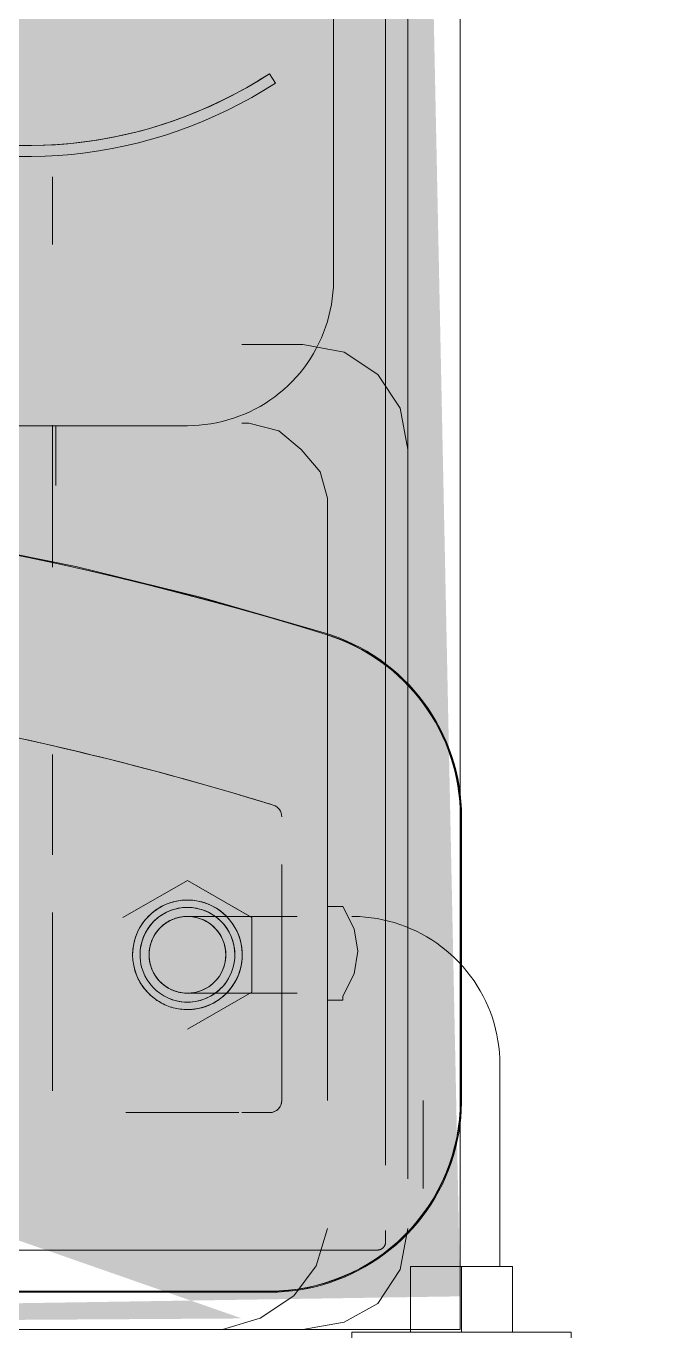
# Model space of a CAD drawing. Header units: metres. Extents: x 149 to 429, y -3 to 162.
# Drawn here: x 367.3436 to 367.4618, y 80.6009 to 80.8391 of the extents above; entities that cross this region are included whole.
import ezdxf

# ---------------------------------------------------------------- set-up
doc = ezdxf.new("R2010")
doc.units = ezdxf.units.M
doc.layers.add('1053_ARQ_BASE_MATADOURO_dwg', color=7, linetype='Continuous', lineweight=5, true_color=0x767676)
for name, color, linetype, lineweight in [('A-EQUIPAMENTOS', 7, 'Continuous', 5), ('A_lay', 7, 'Continuous', 5), ('P-SANR-FIXT', 7, 'Continuous', 5)]:
    doc.layers.add(name, color=color, linetype=linetype, lineweight=lineweight)

# ---------------------------------------------------------------- blocks, each defined once
blk = doc.blocks.new('UT_Bacia com caixa acoplada - UT_Bacia com caixa acoplada-V76-TÉRREO 1_20 - Dependente 2')
at = {"layer": 'P-SANR-FIXT', "color": 9, "true_color": 0xc0c0c0}
for p, q in [((0.1649999999999105, -0.01229811905160714), (-0.1650000000000491, -0.01229811905160714)), ((-0.1649999999999998, -0.01245945945945865), (0.165, -0.01245945945945865)), ((0.165, -0.01249999999999924), (-0.1649999999999998, -0.01249999999999924)), ((-0.2000008217273516, -0.04729894077884037), (-0.2000008217273516, -0.09910397061034401)), ((-0.1998394813192437, -0.09910397061031652), (-0.1998394813192437, -0.04729894077870263)), ((-0.199798940778703, -0.04729894077870263), (-0.1997989407787031, -0.09910397061031641)), ((-0.1672043461841084, -0.04729894077870246), (-0.1672043461841084, -0.09040602553505546)), ((-0.1672043461841085, -0.04729894077870266), (-0.1672043461841086, -0.09040602553505551)), ((-0.1861473656080434, -0.09910397061041332), (-0.1861473656080434, -0.4288368561510161)), ((-0.1260000000000006, -0.1595600000000009), (-0.1260000000000006, -0.1704400000000009)), ((-0.1260000000000006, -0.1595600000000009), (-0.1260000000000006, -0.1704400000000009)), ((0.1499999999999312, -0.1704735377196123), (-0.1500000000000699, -0.1704735377196123)), ((-0.1766577445157695, -0.1971312822353118), (-0.1766577445157695, -0.4410690897938023)), ((-0.1649502152918752, -0.234689592431541), (-0.1660384845797283, -0.2330115966159575))]:
    blk.add_line(p, q, dxfattribs=at)
at = {"layer": 'P-SANR-FIXT', "color": 254, "true_color": 0xd3d3d3}
for p, q in [((-0.1861473656080434, -0.02148769150350818), (-0.1861461775533149, -0.02142829669394869)), ((-0.1861461775533149, -0.02142829669394869), (-0.186142615290263, -0.02136899690343289)), ((-0.186142615290263, -0.02136899690343289), (-0.1861366845172983, -0.0213098869988833)), ((-0.1861366845172983, -0.0213098869988833), (-0.1861283947226239, -0.02125106154360383)), ((-0.1861047948684598, -0.02113463980810193), (-0.1860895225638516, -0.02107722977769918)), ((-0.1860895225638516, -0.02107722977769918), (-0.1860719666863097, -0.02102047639847806)), ((-0.1860719666863097, -0.02102047639847806), (-0.1860521553219074, -0.02096447046384019)), ((-0.1860521553219074, -0.02096447046384019), (-0.1860301201643812, -0.02090930157121675)), ((-0.1858879424866023, -0.02064904707803471), (-0.1858534251105979, -0.02060069725247431)), ((-0.1858534251105979, -0.02060069725247431), (-0.1858170018676548, -0.02055376642840547)), ((-0.1858170018676548, -0.02055376642840547), (-0.1857787310269054, -0.02050832968528575)), ((-0.1857787310269054, -0.02050832968528575), (-0.1857386738135531, -0.02046445971215653)), ((-0.1856084384381571, -0.02034293903671496), (-0.1855619035787826, -0.02030601124567638)), ((-0.1855619035787826, -0.02030601124567638), (-0.1855139292246648, -0.02027097389101436)), ((-0.1855139292246648, -0.02027097389101436), (-0.1854645921242973, -0.02023788302491157)), ((-0.1854645921242973, -0.02023788302491157), (-0.1854139712068776, -0.02020679158581388)), ((-0.1851445082977822, -0.02008295042189166), (-0.1850879477614995, -0.02006478285138565)), ((-0.1850879477614995, -0.02006478285138565), (-0.1850307059585422, -0.02004889163128028)), ((-0.1847967708352208, -0.02000854326714835), (-0.1847375129593209, -0.02000434100405)), ((-0.1847375129593209, -0.02000434100405), (-0.1846781344375384, -0.0200025117853922)), ((-0.1846620993290289, -0.02000242522442441), (-0.1845408012874654, -0.02000242522442441)), ((-0.1845247299307324, -0.02000242522442441), (-0.1846615993658448, -0.02000242522442441)), ((-0.1845408012874654, -0.02000242522442441), (-0.1841771012142275, -0.02000242522442441)), ((-0.1826626773284701, -0.02000242522442441), (-0.1835244688099723, -0.02000242522442441)), ((-0.1650000000000491, -0.02000242522442441), (-0.1791942856516951, -0.02000242522442441)), ((-0.1691056121098282, -0.02000242522442441), (-0.1644025596614967, -0.02000242522442441)), ((-0.1861473656080434, -0.02148769150350818), (-0.1861473656080434, -0.02356000000010899)), ((-0.1861473656080434, -0.03550016951453327), (-0.1861473656080434, -0.09910397061041332)), ((-0.159935715155596, -0.04509459459459391), (-0.1649999999999999, -0.04509459459459391)), ((-0.1599357151555959, -0.04509459459459381), (-0.1649999999999998, -0.04509459459459381)), ((-0.1387476201740706, -0.04509459459459391), (-0.1593711800684362, -0.04509459459459391)), ((-0.1387476201740706, -0.04509459459459381), (-0.1593711800684362, -0.04509459459459381)), ((-0.1672043461841084, -0.09040602553505546), (-0.1672043461841084, -0.04729894077870246)), ((-0.1672043461841085, -0.0904060255350555), (-0.1672043461841084, -0.04729894077870266)), ((-0.1254039361197465, -0.1446237028165164), (-0.1254039361197465, -0.1705494989545294)), ((-0.1660384845797283, -0.2330115966159575), (-0.1649502152918752, -0.234689592431541))]:
    blk.add_line(p, q, dxfattribs=at)
at = {"layer": 'P-SANR-FIXT', "color": 254, "true_color": 0xe0e0e0}
for p, q in [((0.1593938417034995, -0.02000242522442441), (-0.1599357151555971, -0.02000242522442441)), ((-0.1083004234527147, -0.02000242522442441), (-0.1239104824910402, -0.02000242522442441)), ((-0.1254039361197465, -0.2035675555669597), (-0.1254039361197465, -0.2159027775621335))]:
    blk.add_line(p, q, dxfattribs=at)
at = {"layer": 'P-SANR-FIXT', "color": 7, "true_color": 0xefefef}
for p, q in [((-0.1649999999999999, -0.04509459459459391), (-0.1599357151555959, -0.04509459459459391)), ((-0.1649999999999999, -0.04509459459459381), (-0.1599357151555959, -0.04509459459459381))]:
    blk.add_line(p, q, dxfattribs=at)
at = {"layer": 'P-SANR-FIXT', "color": 254, "true_color": 0xe9e9e9}
for p, q in [((-0.1593711800684362, -0.04509459459459391), (-0.1387476201740706, -0.04509459459459391)), ((-0.1593711800684362, -0.04509459459459381), (-0.1387476201740706, -0.04509459459459381)), ((-0.1254039361197465, -0.04905742413907611), (-0.1254039361197465, -0.08160507972344767)), ((-0.1254039361197465, -0.09214260642078825), (-0.1254039361197465, -0.1104427180018647))]:
    blk.add_line(p, q, dxfattribs=at)
at = {"layer": 'P-SANR-FIXT', "color": 9, "true_color": 0xc0c0c0, "flags": 128}
for points in [[(-0.1650000000000491, -0.01229811905160714), (-0.1663996595570709, -0.0123261159757998), (-0.1677970799572151, -0.01241006195912214), (-0.1691900256259021, -0.01254982270609071), (-0.170576268147742, -0.01274517462907279), (-0.1719535898298429, -0.01299580520693198), (-0.1733197872516754, -0.01330131348408268), (-0.1746726747887387, -0.01366121071251764), (-0.1760100881096158, -0.01407492113334356), (-0.1773298876379595, -0.01454178289824031), (-0.1786299619766404, -0.01506104912786395), (-0.1799082312833809, -0.01563188910705485), (-0.1811626506005116, -0.01625338961366288), (-0.182391213124571, -0.01692455637946514), (-0.1835919534174144, -0.01764431568075052), (-0.1847629505509285, -0.01841151605621472), (-0.1859023311795336, -0.01922493014897791), (-0.1870082725371431, -0.02008325666981418), (-0.1880790053534551, -0.02098512247965227), (-0.1891128166844457, -0.02192908478545687), (-0.1901080526526293, -0.02291363344879737), (-0.1910631210925116, -0.02393719340197567), (-0.1919764940986017, -0.02499812716741617), (-0.1928467104687767, -0.02609473747733791), (-0.1936723780425811, -0.02722526998927351), (-0.1944521759280873, -0.0283879160923063), (-0.1951848566146815, -0.0295808158006992), (-0.1958692479696976, -0.03080206072937108), (-0.1965042551132156, -0.03204969714699291), (-0.1970888621690832, -0.03332172910143691), (-0.1976221338907766, -0.03461612161286576), (-0.1981032171572464, -0.03593080392947232), (-0.1985313423377811, -0.03726367283997879), (-0.1989058245236687, -0.03861259603846011), (-0.1992260646233306, -0.03997541553546198), (-0.1994915503205117, -0.04134995111070112), (-0.1997018568951109, -0.04273400380020921), (-0.1998566479012469, -0.04412535941514871), (-0.1999556757064387, -0.04552179208336002), (-0.1999987818873295, -0.0469210678103138), (-0.2000008217273516, -0.04729894077884037)], [(-0.2000008217273516, -0.09910397061034401), (-0.1999728248030897, -0.1005036301672271), (-0.1998888788197674, -0.1019010505673714), (-0.1997491180728681, -0.1032939962362663), (-0.1995537661496088, -0.1046802387580368), (-0.1993031355717496, -0.1060575604402071), (-0.1989976272948068, -0.1074237578621089), (-0.1986377300663026, -0.1087766453991029), (-0.1982240196455459, -0.1101140587199106), (-0.1977571578807878, -0.111433858248393), (-0.1972378916510948, -0.1127339325867966), (-0.1966670516718347, -0.1140122018937451), (-0.1960455511652959, -0.1152666212108757), (-0.1953743843993551, -0.1164951837347966), (-0.1946546250980697, -0.1176959240277785), (-0.1938874247226748, -0.1188669211612927), (-0.1930740106299116, -0.1200063017898285), (-0.1922156841089367, -0.1211122431473687), (-0.1913138182993065, -0.12218297596375), (-0.1903698559933633, -0.1232167872947406), (-0.1893853073300921, -0.1242120232628549), (-0.1883617473769831, -0.1251670917028758), (-0.187300813611404, -0.1260804647089659), (-0.1862042033014823, -0.1269506810791408), (-0.1850736707896853, -0.1277763486529453), (-0.1839110246865832, -0.1285561465382436), (-0.182718124978121, -0.1292888272249071), (-0.1814968800494491, -0.1299732185801311), (-0.1802492436319659, -0.1306082257235797), (-0.1789772116774526, -0.1311928327794474), (-0.177682819166093, -0.1317261045010715), (-0.1763681368493479, -0.1322071877676106), (-0.1753658744910288, -0.1325345878290856)], [(-0.1753658744910288, -0.1325345878290856), (-0.1526089801756771, -0.1390949596619823), (-0.1296079440471254, -0.1447400508452551), (-0.1063995628561836, -0.1494608304373936), (-0.08302096506223279, -0.1532497461980049), (-0.05950955143416977, -0.1561007366701151), (-0.03590293521848034, -0.1580092408771847), (-0.01223888196537009, -0.1589722056196572), (0.01144475088808322, -0.1589880903591926), (0.0351100745814234, -0.1580568696837236), (0.05871922964517835, -0.1561800333476513), (0.0822344464676804, -0.1533605838887754), (0.1056181057181511, -0.1496030318247302), (0.1288327985302734, -0.1449133884373818), (0.1518413863474238, -0.1392991561555126), (0.1746070603376684, -0.1327693165533268), (0.1753658744907516, -0.1325345878290856)], [(-0.1500000000000699, -0.1704735377196123), (-0.1510660254541559, -0.1704948610718782), (-0.1521303454950132, -0.1705587970159013), (-0.1531912574374757, -0.1706652432677602), (-0.1542470640486223, -0.1708140295362205), (-0.155296076263503, -0.17100491779489), (-0.1563366158860354, -0.1712376026633872), (-0.1573670182749305, -0.1715117118954464), (-0.1583856350060563, -0.1718268069748581), (-0.159390836510267, -0.1721823838166822), (-0.1603810146790762, -0.1725778735738015), (-0.1613545854390042, -0.1730126435470851), (-0.1623099912843441, -0.1734859981971498), (-0.163245703769731, -0.1739971802576516), (-0.1641602259544761, -0.1745453719462949), (-0.1650520947985278, -0.1751296962733517), (-0.1659198835017414, -0.1757492184445035), (-0.1667622037877067, -0.1764029473564793), (-0.167577708123123, -0.1770898371824431), (-0.1683650918750787, -0.1778087890452569), (-0.1691230953979179, -0.1785586527752257), (-0.169850506047477, -0.1793382287502438), (-0.1705461601219991, -0.1801462698153629), (-0.1712089447232094, -0.1809814832770699), (-0.1718377995372768, -0.1818425329719263), (-0.1724317185303931, -0.1827280414041659), (-0.1729897515591092, -0.1836365919493379), (-0.1735110058896062, -0.1845667311201843), (-0.1739946476260404, -0.1855169708924659), (-0.1744399030449131, -0.1864857910853289), (-0.1748460598322763, -0.1874716417931648), (-0.1752124682244685, -0.1884729458650818), (-0.1755385420455877, -0.1894881014281062), (-0.1758237596475246, -0.190515484450095), (-0.1760676647427128, -0.191553451337162), (-0.1762698671350038, -0.1926003415638143), (-0.1764300433440913, -0.1936544803290089), (-0.176547937121684, -0.1947141812354957), (-0.1766233598633065, -0.1957777489879405), (-0.1766561909085227, -0.196843482104979), (-0.1766577445157695, -0.1971312822353118)]]:
    blk.add_lwpolyline(points, dxfattribs=at)
at = {"layer": 'P-SANR-FIXT', "color": 254, "true_color": 0xd3d3d3, "flags": 128}
for points in [[(-0.1861283947226239, -0.02125106154360383), (-0.1861177591681568, -0.02119261464585161), (-0.1861047948684598, -0.02113463980810193)], [(-0.1860301201643812, -0.02090930157121675), (-0.1860058964652315, -0.02085505797916467), (-0.1859795229775875, -0.02080182646571029), (-0.1859510418928632, -0.0207496921900196)], [(-0.1859510418928632, -0.0207496921900196), (-0.1859204987751968, -0.0206987385558703), (-0.1858879424866023, -0.02064904707803471)], [(-0.1857386738135531, -0.02046445971215653), (-0.1856968943107389, -0.02042222669155963), (-0.1856534593566954, -0.02038169818747356), (-0.1856084384381571, -0.02034293903671496)], [(-0.1854139712068776, -0.02020679158581388), (-0.18536214745465, -0.020177749313395), (-0.1853092037748327, -0.02015080266899604), (-0.185255224865862, -0.0201259947615401), (-0.1852002970826663, -0.02010336527836735), (-0.1851445082977822, -0.02008295042189166)], [(-0.1850307059585422, -0.02004889163128028), (-0.1849728744636395, -0.02003530218403848), (-0.1849145457948798, -0.02002403624982053), (-0.1848558132655398, -0.02001511185183226), (-0.1847967708352208, -0.02000854326714835)], [(-0.1835244688099723, -0.02000242522442441), (-0.1841454841748499, -0.02000242522442441), (-0.1845247299307324, -0.02000242522442441)], [(-0.1841771012142275, -0.02000242522442441), (-0.1835715809519468, -0.02000242522442441), (-0.1827252092035487, -0.02000242522442441)], [(-0.1769640175244982, -0.02000242522442441), (-0.1749413161252611, -0.02000242522442441), (-0.1726915698225563, -0.02000242522442441)], [(-0.1726915698225563, -0.02000242522442441), (-0.1702183777307382, -0.02000242522442441), (-0.1691056121098282, -0.02000242522442441)]]:
    blk.add_lwpolyline(points, dxfattribs=at)
at = {"layer": 'P-SANR-FIXT', "color": 254, "true_color": 0xe0e0e0, "flags": 128}
for points in [[(-0.1827252092035487, -0.02000242522442441), (-0.1816393399833196, -0.02000242522442441), (-0.1803157104503407, -0.02000242522442441), (-0.178756438129834, -0.02000242522442441), (-0.1769640175244982, -0.02000242522442441)], [(-0.1644025596614967, -0.02000242522442441), (-0.1593392881396401, -0.02000242522442441), (-0.1539238976987861, -0.02000242522442441), (-0.1481650518084971, -0.02000242522442441), (-0.1420719633933641, -0.02000242522442441), (-0.1356543800954794, -0.02000242522442441), (-0.1289225686786555, -0.02000242522442441), (-0.1218872986054361, -0.02000242522442441), (-0.1213221542358835, -0.02000242522442441)]]:
    blk.add_lwpolyline(points, dxfattribs=at)
at = {"layer": 'P-SANR-FIXT', "color": 9, "true_color": 0xc0c0c0}
for centre, radius, start, end in [((-0.1649999999999998, -0.04729894077870246), 0.03483948131924378, 90.00000000000034, 180.0000000000004), ((-0.1649999999999998, -0.04729894077870246), 0.03479894077870315, 89.99999999999994, 180), ((-0.165, -0.09910397061031655), 0.03483948131924373, 179.9999999999999, 252.772837565242), ((-0.1649999999999997, -0.09910397061031645), 0.03479894077870315, 179.9999999999999, 252.772837565242), ((1.624300693947589e-15, 0.4330317257974887), 0.5919690886741391, 252.7728375652484, 287.2271624347505), ((1.658140291738164e-15, 0.4330317257974888), 0.5919285481335987, 252.7728375652481, 287.2271624347501), ((-0.1206777970490052, -0.3029529656485584), 0.08336298384423603, 68.40751325301024, 122.9655480446208), ((-0.1206777970490052, -0.3029529656485584), 0.08136298384423606, 68.40751325301197, 122.9655480446209), ((-0.1206777970490052, -0.3029529656485584), 0.08136298384423607, 68.40751325301035, 119.0225195130003)]:
    blk.add_arc(centre, radius, start, end, dxfattribs=at)
at = {"layer": 'P-SANR-FIXT', "color": 254, "true_color": 0xd3d3d3}
for centre, radius, start, end in [((-0.1649999999999998, -0.04729894077870246), 0.002204346184108558, 90, 180), ((-0.1649999999999998, -0.04729894077870246), 0.002204346184108613, 90, 180), ((-0.1649999999999998, -0.04729894077870246), 0.002204346184108634, 90.0000000000001, 180.0000000000001), ((-0.1649999999999998, -0.04729894077870246), 0.002204346184108552, 105.0000000000006, 165.0000000000003), ((-0.165, -0.09910397061031655), 0.002204346184108447, 180, 252.7728375652492), ((-0.165, -0.09910397061031655), 0.002204346184108469, 180, 252.7728375652494), ((-0.165, -0.09910397061031655), 0.002204346184108585, 180, 252.772837565242), ((-0.165, -0.09910397061031655), 0.002204346184108587, 180, 216.3864187826208), ((-0.165, -0.09910397061031655), 0.002204346184108586, 216.3864187826208, 252.7728375652421), ((1.632760593395233e-15, 0.4330317257974887), 0.559333953539004, 252.7728375652484, 260.7355345524837), ((1.632760593395233e-15, 0.4330317257974887), 0.5593339535390041, 252.772837565248, 260.7355345524833), ((-0.1206777970490052, -0.3029529656485584), 0.08336298384423604, 68.40751325301059, 122.9655480446205), ((-0.1206777970490052, -0.3029529656485584), 0.08136298384423603, 119.0225195130003, 122.9655480446212)]:
    blk.add_arc(centre, radius, start, end, dxfattribs=at)
at = {"layer": 'P-SANR-FIXT', "color": 254, "true_color": 0xe9e9e9}
for centre, radius, start, end in [((-0.1649999999999998, -0.04729894077870246), 0.002204346184108566, 90, 105.0000000000005), ((1.632760593395233e-15, 0.4330317257974887), 0.5593339535390046, 253.3742541841821, 260.7355345524841), ((1.632760593395233e-15, 0.4330317257974887), 0.5593339535390046, 253.3742541841818, 260.7355345524837)]:
    blk.add_arc(centre, radius, start, end, dxfattribs=at)
at = {"layer": 'P-SANR-FIXT', "color": 254, "true_color": 0xe0e0e0}
blk.add_arc((-0.1649999999999998, -0.04729894077870246), 0.002204346184108533, 165.0000000000008, 180.0000000000009, dxfattribs=at)
at = {"layer": 'P-SANR-FIXT', "color": 7, "true_color": 0xefefef}
for radius, start, end in [(0.5593339535390046, 252.7728375652488, 253.3742541841821), (0.5593339535390047, 252.7728375652484, 253.3742541841818)]:
    blk.add_arc((1.632760593395233e-15, 0.4330317257974887), radius, start, end, dxfattribs=at)
blk = doc.blocks.new('Celite_Flexivel_Metais - 300mm Aço Inox - 1_2_-V78-TÉRREO 1_20 - Dependente 2')
at = {"layer": 'P-SANR-FIXT', "color": 254, "true_color": 0xe0e0e0}
for p, q in [((1.558736473228351e-15, 0.08748408371322187), (-0.01176862194964321, 0.08068946666260352)), ((0.0117686219496464, 0.08068946666260354), (1.55662149836644e-15, 0.08748408371322187)), ((0.01176862194964644, 0.06710023256136674), (0.01176862194964639, 0.08068946666260354)), ((0.01978407765892989, 0.08089484961208036), (0.02000000000020337, 0.08089484961208036)), ((1.64968039229052e-15, 0.06030561551074841), (0.01176862194964644, 0.06710023256136674)), ((0.01681363586782864, 0.0668948496121182), (0.01602661338418766, 0.0668948496121182))]:
    blk.add_line(p, q, dxfattribs=at)
at = {"layer": 'P-SANR-FIXT', "color": 254, "true_color": 0xe9e9e9}
for p, q in [((-0.01176862194964321, 0.08068946666260352), (1.558736473228351e-15, 0.08748408371322187)), ((1.55662149836644e-15, 0.08748408371322187), (0.00993571515542828, 0.08174769589364486)), ((-0.001737228161513122, 0.08067585531294244), (-0.00146467066114019, 0.08073990182909983)), ((0.003493287702032467, 0.08089484961208036), (0.003958084842452081, 0.08089484961208036)), ((0.00788359686728727, 0.08089484961208036), (0.00852960027860463, 0.08089484961208036)), ((0.009875594855553936, 0.08089484961208036), (0.01057343271664795, 0.08089484961208036)), ((0.01201320941195336, 0.08089484961208036), (0.01275284491064595, 0.08089484961208036)), ((0.01350407431140266, 0.08089484961208036), (0.01426569580746364, 0.08089484961208036)), ((0.01581522668230355, 0.08089484961208036), (0.0166006571421065, 0.08089484961208036)), ((0.0166006571421065, 0.08089484961208036), (0.01739152582536226, 0.08089484961208036)), ((0.01898451030146025, 0.08089484961208036), (0.01978407765892989, 0.08089484961208036)), ((-0.006333261642486105, 0.0768764258675079), (-0.006208964459271374, 0.07712730384082989)), ((-0.002465919632827354, 0.06734357184635702), (-0.002725928395978917, 0.06744742265400455)), ((0.01176862194964644, 0.06710023256136674), (1.64968039229052e-15, 0.06030561551074841)), ((2.579712068181834e-05, 0.0668948496121182), (1.165595544443931e-06, 0.0668948496121182)), ((0.01524594747169758, 0.0668948496121182), (0.01447288702884398, 0.0668948496121182))]:
    blk.add_line(p, q, dxfattribs=at)
at = {"layer": 'P-SANR-FIXT', "color": 7, "true_color": 0xefefef}
for p, q in [((0.00993571515542828, 0.08174769589364486), (0.0117686219496464, 0.08068946666260354)), ((0.01275284491064595, 0.08089484961208036), (0.01350407431140266, 0.08089484961208036)), ((0.01447288702884398, 0.0668948496121182), (0.01370866878788365, 0.0668948496121182)), ((0.01602661338418766, 0.0668948496121182), (0.01524594747169758, 0.0668948496121182))]:
    blk.add_line(p, q, dxfattribs=at)
at = {"layer": 'P-SANR-FIXT', "color": 254, "true_color": 0xd3d3d3}
for p, q in [((0.03029149516040743, 0.08089327605824784), (0.02999999999981992, 0.08089484961208036)), ((0.03137091109299145, 0.08086002349946485), (0.03029149516040743, 0.08089327605824784)), ((0.0324481338601614, 0.08078363241460193), (0.03137091109299145, 0.08086002349946485)), ((0.03352144013567522, 0.0806642250132365), (0.0324481338601614, 0.08078363241460193)), ((0.03458911285804971, 0.08050199232172381), (0.03352144013567522, 0.0806642250132365)), ((0.0407821672937218, 0.07864853354892057), (0.03978365937053532, 0.0790599049331553)), ((0.04299999999976499, 0.04729894077884037), (0.04299999999976499, 0.03123196580651275))]:
    blk.add_line(p, q, dxfattribs=at)
at = {"layer": 'P-SANR-FIXT', "color": 9, "true_color": 0xc0c0c0}
for p, q in [((0.05699999999972716, 0.01700000000008276), (0.05699999999972716, 0.05389484961210383)), ((0.04999999999998714, 0.01700000000000825), (0.04070623476790167, 0.01700000000000825)), ((0.04070623476790171, 0.01700000000000825), (0.04999999999998721, 0.01700000000000825)), ((0.04070623476790167, 0.005000000000006864), (0.04070623476790167, 0.01700000000000825)), ((0.04070623476790171, 0.005000000000006864), (0.04070623476790171, 0.01700000000000825)), ((0.04299999999960387, 0.01700000000000825), (0.04999999999960391, 0.01700000000000825)), ((0.04299999999960387, 0.01700000000000825), (0.04999999999960376, 0.01700000000000825)), ((0.04299999999994179, 0.01700000000000825), (0.0499999999996038, 0.01700000000000825)), ((0.04299999999994179, 0.01700000000000825), (0.04999999999960397, 0.01700000000000825)), ((0.0499999999996038, 0.01700000000000825), (0.05699999999960387, 0.01700000000000825)), ((0.04999999999960395, 0.01700000000000825), (0.05699999999960387, 0.01700000000000825)), ((0.04999999999998721, 0.01700000000000825), (0.05929376523195679, 0.01700000000000825)), ((0.05929376523195675, 0.01700000000000825), (0.04999999999998714, 0.01700000000000825)), ((0.0499999999996038, 0.01700000000000825), (0.05699999999994179, 0.01700000000000825)), ((0.04999999999960397, 0.01700000000000825), (0.05699999999994179, 0.01700000000000825)), ((0.04999999999998721, 0.01700000000000825), (0.04999999999998721, 0.005000000000006864)), ((0.04999999999998714, 0.005000000000006864), (0.04999999999998714, 0.01700000000000825)), ((0.05929376523195679, 0.005000000000006864), (0.05929376523195679, 0.01700000000000825)), ((0.05929376523195675, 0.005000000000006864), (0.05929376523195675, 0.01700000000000825)), ((0.03000000000009714, 0.005000000000085492), (0.03000000000009714, 6.930349627509714e-14)), ((0.06999999999997679, 0.00499999999999954), (0.02999999999997682, 0.00499999999999954)), ((0.06999999999997679, 0.00499999999999954), (0.02999999999997682, 0.00499999999999954)), ((0.0399999999999768, 0.00499999999999954), (0.04070623476790172, 0.00499999999999954)), ((0.0399999999999768, 0.00499999999999954), (0.04070623476790166, 0.00499999999999954)), ((0.04215633058175974, 0.00499999999999954), (0.0407062347679017, 0.00499999999999954)), ((0.04070623476790169, 0.00499999999999954), (0.04215633058175616, 0.00499999999999954)), ((0.04070623476790171, 0.005000000000006864), (0.04215633058175618, 0.005000000000006864)), ((0.04070623476790172, 0.005000000000006864), (0.04215633058175976, 0.005000000000006864)), ((0.04215633058175978, 0.00499999999999954), (0.04854990418618205, 0.00499999999999954)), ((0.04215633058175611, 0.00499999999999954), (0.04854990418620449, 0.00499999999999954)), ((0.04854990418618199, 0.005000000000006864), (0.04215633058175974, 0.005000000000006864)), ((0.04215633058175614, 0.005000000000006864), (0.04854990418620455, 0.005000000000006864)), ((0.05699999999994179, 0.005000000000006864), (0.04299999999994179, 0.005000000000006864)), ((0.05699999999994179, 0.005000000000006864), (0.04299999999994179, 0.005000000000006864)), ((0.04999999999998721, 0.00499999999999954), (0.04854990418618198, 0.00499999999999954)), ((0.04854990418620456, 0.00499999999999954), (0.04999999999998715, 0.00499999999999954)), ((0.04854990418620462, 0.005000000000006864), (0.05145009581375259, 0.005000000000006864)), ((0.04854990418618212, 0.005000000000006864), (0.05145009581377538, 0.005000000000006864)), ((0.05145009581377526, 0.00499999999999954), (0.04999999999998721, 0.00499999999999954)), ((0.04999999999998715, 0.00499999999999954), (0.05145009581375256, 0.00499999999999954)), ((0.05145009581377532, 0.00499999999999954), (0.05784366941825875, 0.00499999999999954)), ((0.05145009581375247, 0.00499999999999954), (0.05784366941826214, 0.00499999999999954)), ((0.05784366941825871, 0.005000000000006864), (0.05145009581377526, 0.005000000000006864)), ((0.05145009581375254, 0.005000000000006864), (0.05784366941826218, 0.005000000000006864)), ((0.05929376523195679, 0.00499999999999954), (0.05784366941825872, 0.00499999999999954)), ((0.05784366941826219, 0.00499999999999954), (0.05929376523195675, 0.00499999999999954)), ((0.05784366941826222, 0.005000000000006864), (0.05929376523195679, 0.005000000000006864)), ((0.05784366941825874, 0.005000000000006864), (0.0592937652319568, 0.005000000000006864)), ((0.0592937652319568, 0.00499999999999954), (0.05999999999997681, 0.00499999999999954)), ((0.05929376523195673, 0.00499999999999954), (0.05999999999997681, 0.00499999999999954)), ((0.07000000000008805, 6.930349627509714e-14), (0.07000000000008805, 0.005000000000085492)), ((0.02999999999997682, 0), (0.06999999999997679, 0)), ((0.02999999999997682, 0), (0.06999999999997679, 0)), ((0.05999999999997681, 0), (0.0399999999999768, 0)), ((0.05999999999997681, 0), (0.0399999999999768, 0))]:
    blk.add_line(p, q, dxfattribs=at)
at = {"layer": 'P-SANR-FIXT', "color": 254, "true_color": 0xe9e9e9, "flags": 128}
for points in [[(-0.005614670304984247, 0.07807521770156291), (-0.005443009031092515, 0.07829640078024314), (-0.005262640103887316, 0.07851054231585568), (-0.005073852074989918, 0.07871729972791218), (-0.004876946965294701, 0.07891634224835871)], [(-0.004876946965294701, 0.07891634224835871), (-0.004672239780814926, 0.0791073514518168), (-0.004460058009262139, 0.07929002176440972), (-0.004240741096388956, 0.07946406095235216), (-0.004014639902233831, 0.07962919059016459), (-0.003782116141010193, 0.07978514650574034), (-0.003543541800481762, 0.07993167920275046), (-0.003299298549001833, 0.08006855426024759), (-0.003049777123840613, 0.08019555270732072), (-0.00279537670565187, 0.08031247137349365), (-0.002536504281296584, 0.080419123213897), (-0.002273573990865407, 0.0805153376082435), (-0.00200700646735495, 0.08060096063409165), (-0.001737228161513122, 0.08067585531294244)], [(-0.00146467066114019, 0.08073990182909983), (-0.001189770000132921, 0.08079299772198792), (-0.0009129659610141971, 0.08083505804936067), (-0.0006347013712253101, 0.08086601552382981), (-0.0003554213944284129, 0.08088582061986944), (-7.55728193140385e-05, 0.08089444165365367), (1.386069925501943e-13, 0.08089484961208036)], [(1.59978670282726e-05, 0.08089484961208036), (6.3965874054702e-05, 0.08089484961208036), (0.0001438272831197537, 0.08089484961208036)], [(0.0001438272831197537, 0.08089484961208036), (0.0002554543325350096, 0.08089484961208036), (0.0003986684434075869, 0.08089484961208036), (0.0005732405032300449, 0.08089484961208036), (0.00077889123388195, 0.08089484961208036), (0.00101529163849882, 0.08089484961208036), (0.001282063526654019, 0.08089484961208036), (0.001578780120071315, 0.08089484961208036)], [(0.001578780120071315, 0.08089484961208036), (0.001904966735680137, 0.08089484961208036), (0.002260101544488862, 0.08089484961208036), (0.002643616406691945, 0.08089484961208036), (0.003054897779822932, 0.08089484961208036), (0.003493287702032467, 0.08089484961208036)], [(0.003958084842452081, 0.08089484961208036), (0.004448545625158295, 0.08089484961208036), (0.004963885417311758, 0.08089484961208036), (0.005503279785352424, 0.08089484961208036), (0.00606586581315205, 0.08089484961208036)], [(0.00606586581315205, 0.08089484961208036), (0.00665074348337148, 0.08089484961208036), (0.007256977116201233, 0.08089484961208036), (0.00788359686728727, 0.08089484961208036)], [(-0.006644647926374819, 0.07609681553639039), (-0.006551277765603663, 0.07636076924499594), (-0.006447426957956122, 0.0766207780082168), (-0.006333261642486105, 0.0768764258675079)], [(-0.006208964459271374, 0.07712730384082989), (-0.006074734257645833, 0.0773730105769435), (-0.005930785776987614, 0.07761315299757571), (-0.005777349304221207, 0.0778473469258639), (-0.005614670304984247, 0.07807521770156291)], [(-0.006999999999842476, 0.07389484961202998), (-0.006994400746389511, 0.07417477495136991), (-0.00697761194392333, 0.07445425246981303)], [(-0.006990971007700865, 0.07353942821753226), (-0.006999592041346478, 0.07381927679271594), (-0.006999999999842476, 0.07389484961202998)], [(-0.00697761194392333, 0.07445425246981303), (-0.006949660450875308, 0.0747328350630607), (-0.006910590983385919, 0.07501007705841657), (-0.006860466044753775, 0.07528553492764241), (-0.006799365823836706, 0.07555876799704166)], [(-0.006799365823836706, 0.07555876799704166), (-0.006727388068087749, 0.07582933915199884), (-0.006644647926374819, 0.07609681553639039)], [(-0.00694020843726139, 0.07298188365087717), (-0.006971165911522622, 0.07326014824080467), (-0.006990971007700865, 0.07353942821753226)], [(-0.00684505221686195, 0.0724301789508898), (-0.006898148109750037, 0.07270507961182776), (-0.00694020843726139, 0.07298188365087717)], [(-0.006620487996005613, 0.07162127562102596), (-0.006706111021923061, 0.07188784314460572), (-0.006781005700704555, 0.07215762145051685), (-0.00684505221686195, 0.0724301789508898)], [(-0.006300703095013523, 0.07084507248812007), (-0.006417621761325063, 0.0710994729062395), (-0.006524273601728419, 0.07135834533073339), (-0.006620487996005613, 0.07162127562102596)], [(-0.005890296893502455, 0.07011273347095048), (-0.006036829590651178, 0.07035130781140961), (-0.006173704648079001, 0.07059555106288953), (-0.006300703095013523, 0.07084507248812007)], [(-0.005569211340114271, 0.06965410851557172), (-0.005734340977926695, 0.06988020970951893), (-0.005890296893502455, 0.07011273347095048)], [(-0.005021492636259427, 0.06901790264659667), (-0.005212501839578909, 0.06922260983114575), (-0.005395172152102532, 0.06943479160269854), (-0.005569211340114271, 0.06965410851557172)], [(-0.004615692703687091, 0.06863220950807336), (-0.004822450115535685, 0.06882099753690145), (-0.005021492636259427, 0.06901790264659667)], [(-0.004180368089532931, 0.06828017930690712), (-0.004401551167866637, 0.06845184058079885), (-0.004615692703687091, 0.06863220950807336)], [(-0.003718303385407126, 0.06796406383497307), (-0.003952497313626009, 0.06811750030767016), (-0.004180368089532931, 0.06828017930690712)], [(-0.002725928395978917, 0.06744742265400455), (-0.002981576255339314, 0.06756158796954387), (-0.003232454228799907, 0.06768588515262), (-0.003478160964705603, 0.06782011535431484), (-0.003718303385407126, 0.06796406383497307)], [(-0.00139068531547382, 0.06703438356713759), (-0.001663918384803765, 0.06709548378812397), (-0.001934489539830247, 0.06716746154387293), (-0.002201965924221804, 0.06725020168551656), (-0.002465919632827354, 0.06734357184635702)], [(1.386069925501943e-13, 0.0668948496121182), (-0.0002799253391320235, 0.06690044886550187), (-0.0005594028576444543, 0.06691723766789874), (-0.0008379854509614233, 0.06694518916108537), (-0.00111522744604008, 0.06698425862843616), (-0.00139068531547382, 0.06703438356713759)], [(0.0001708330364013818, 0.0668948496121182), (8.238310936649214e-05, 0.0668948496121182), (2.579712068181834e-05, 0.0668948496121182)], [(0.003170580304066243, 0.0668948496121182), (0.002751915455366907, 0.0668948496121182), (0.002360843862458569, 0.0668948496121182), (0.001997991156555145, 0.0668948496121182), (0.001663937824711684, 0.0668948496121182), (0.001359218280741698, 0.0668948496121182), (0.001084320011120872, 0.0668948496121182), (0.0008396827943524841, 0.0668948496121182), (0.0006256979978141317, 0.0668948496121182), (0.0004427079513927311, 0.0668948496121182), (0.0002910054002641118, 0.0668948496121182), (0.0001708330364013818, 0.0668948496121182)], [(0.004585222422193329, 0.0668948496121182), (0.004087967599441254, 0.0668948496121182), (0.003616168634203496, 0.0668948496121182), (0.003170580304066243, 0.0668948496121182)], [(0.01370866878788365, 0.0668948496121182), (0.01295451533456653, 0.0668948496121182), (0.01221163315405429, 0.0668948496121182), (0.01148121069887748, 0.0668948496121182), (0.01076441648918808, 0.0668948496121182), (0.01006239724336701, 0.0668948496121182), (0.009376276041758684, 0.0668948496121182), (0.00870715053226486, 0.0668948496121182), (0.008056091172946617, 0.0668948496121182), (0.007424139519812161, 0.0668948496121182), (0.006812306560760772, 0.0668948496121182), (0.006221571097900597, 0.0668948496121182), (0.005652878182259883, 0.0668948496121182), (0.005107137600753049, 0.0668948496121182), (0.004585222422193329, 0.0668948496121182)], [(0.02000000000020337, 0.0668948496121182), (0.01920021331643438, 0.0668948496121182), (0.01840170612074398, 0.0668948496121182)]]:
    blk.add_lwpolyline(points, dxfattribs=at)
at = {"layer": 'P-SANR-FIXT', "color": 7, "true_color": 0xefefef, "flags": 128}
for points in [[(0.00852960027860463, 0.08089484961208036), (0.00919395388269477, 0.08089484961208036), (0.009875594855553936, 0.08089484961208036)], [(0.01057343271664795, 0.08089484961208036), (0.01128635107466726, 0.08089484961208036), (0.01201320941195336, 0.08089484961208036)], [(0.01426569580746364, 0.08089484961208036), (0.01503649096713052, 0.08089484961208036), (0.01581522668230355, 0.08089484961208036)], [(0.01739152582536226, 0.08089484961208036), (0.01818656751094859, 0.08089484961208036), (0.01898451030146025, 0.08089484961208036)], [(0.01840170612074398, 0.0668948496121182), (0.01760575585426268, 0.0668948496121182), (0.01681363586782864, 0.0668948496121182)]]:
    blk.add_lwpolyline(points, dxfattribs=at)
at = {"layer": 'P-SANR-FIXT', "color": 254, "true_color": 0xe0e0e0, "flags": 128}
blk.add_lwpolyline([(0.03978365937053532, 0.0790599049331553), (0.03876949967962464, 0.07943101759719194), (0.03774131065977599, 0.07976127783987777), (0.03670073719426728, 0.08005015731526692), (0.03564944397872132, 0.08029719387784572), (0.03458911285804971, 0.08050199232172381)], dxfattribs=at)
at = {"layer": 'P-SANR-FIXT', "color": 254, "true_color": 0xd3d3d3, "flags": 128}
for points in [[(0.04366794694508972, 0.07717976374766077), (0.04272586583237717, 0.07770771039799693), (0.04176342604919665, 0.07819756155083488), (0.0407821672937218, 0.07864853354892057)], [(0.04720308089308419, 0.07470479934235501), (0.04635714422912497, 0.07537609335304951), (0.04548503962379109, 0.076013021956169), (0.0445881622582001, 0.076614566201882), (0.04366794694508972, 0.07717976374766077)], [(0.04957057228966078, 0.07249572863001158), (0.04881108115216594, 0.07326346406637604), (0.04802149629746673, 0.07400021385127166), (0.04720308089308419, 0.07470479934235501)]]:
    blk.add_lwpolyline(points, dxfattribs=at)
at = {"layer": 'P-SANR-FIXT', "color": 9, "true_color": 0xc0c0c0, "flags": 128}
blk.add_lwpolyline([(0.05699999999972716, 0.05389484961210383), (0.05697840287966174, 0.05497456163507414), (0.05691364606989192, 0.05605254634927696), (0.05680583316777884, 0.05712707920886733), (0.0566551366508742, 0.05819644119065725), (0.05646179760150808, 0.05925892154352405), (0.05622612532076855, 0.06031282052562129), (0.05594849683422908, 0.06135645212336276), (0.05562935628789929, 0.06238814674871464), (0.05526921423897293, 0.06340625391049871), (0.05486864683776949, 0.06440914485437042), (0.05442829490682925, 0.06539521516883834), (0.0539488629148058, 0.06636288735164181), (0.05343111785111578, 0.06731061333385369), (0.05287588799704936, 0.06823687695595564), (0.05228406160235063, 0.06914019639373764), (0.05165658546269406, 0.07001912652882421), (0.05099446340609611, 0.07087226126056959), (0.05029875468659884, 0.07169823575530282), (0.04957057228966078, 0.07249572863001158)], dxfattribs=at)
at = {"layer": 'P-SANR-FIXT', "color": 254, "true_color": 0xe9e9e9}
for centre, radius, start, end in [((4.666692032806452e-15, 0.07389484961198517), 0.009999999999999986, 89.99999999999999, 179.9999999999997), ((8.280120719819887e-16, 0.07389484961198516), 0.00999999999999999, 89.99999999999997, 179.9999999999998), ((4.666692032806452e-15, 0.07389484961198517), 0.009999999999999993, 90.0000000000004, 120.0000000000003), ((4.666692032806452e-15, 0.07389484961198517), 0.01000000000000001, 45.00000000000006, 90.0000000000001), ((4.666692032806452e-15, 0.07389484961198517), 0.009999999999999998, 74.99999999999966, 89.99999999999966), ((8.280120719819887e-16, 0.07389484961198516), 0.009999999999999995, 75.00000000000004, 90.00000000000001), ((4.666692032806452e-15, 0.07389484961198517), 0.01000000000000001, 344.9999999999993, 74.99999999999969), ((8.280120719819887e-16, 0.07389484961198516), 0.009999999999999995, 30.00000000000007, 75.00000000000003), ((4.666692032806452e-15, 0.07389484961198517), 0.009999999999999993, 120.0000000000003, 180), ((-1.484759642289765e-14, 0.07389484961198103), 0.00864775083154019, 2.289999370653732e-13, 180), ((-1.478294957875669e-14, 0.07389484961198103), 0.008647750831540199, 119.9999999999996, 134.9999999999996), ((-1.478294957875669e-14, 0.07389484961198103), 0.008647750831540213, 359.9999999999994, 119.9999999999997), ((-1.478294957875669e-14, 0.07389484961198103), 0.0086477508315402, 134.9999999999996, 179.9999999999995), ((-1.484759642289765e-14, 0.07389484961198103), 0.006999999999999997, 89.9999999999995, 179.9999999999993), ((-1.478294957875669e-14, 0.07389484961198103), 0.006999999999999994, 2.271824772473937e-13, 149.9999999999998), ((1.607380895052302e-15, 0.07389484961198514), 0.007000000000000005, 135.0000000000002, 150.0000000000001), ((1.607380895052302e-15, 0.07389484961198514), 0.006999999999999986, 90.00000000000018, 135.0000000000003), ((1.607380895052302e-15, 0.07389484961198514), 0.006999999999999995, 60.00000000000022, 90.00000000000026), ((-1.484759642289765e-14, 0.07389484961198103), 0.00700000000000001, 359.9999999999994, 89.99999999999959), ((1.607380895052302e-15, 0.07389484961198514), 0.006999999999999995, 30.00000000000026, 60.00000000000024), ((4.666692032806452e-15, 0.07389484961198517), 0.01000000000000001, 30.00000000000011, 45.00000000000012), ((8.280120719819887e-16, 0.07389484961198516), 0.01000000000000001, 314.9999999999998, 30.00000000000014), ((4.666692032806452e-15, 0.07389484961198517), 0.01000000000000001, 344.9999999999997, 30.00000000000009), ((-1.478294957875669e-14, 0.07389484961198103), 0.006999999999999997, 149.9999999999998, 179.9999999999997), ((1.607380895052302e-15, 0.07389484961198514), 0.007000000000000005, 150.0000000000002, 165.0000000000003), ((1.607380895052302e-15, 0.07389484961198514), 0.006999999999999998, 15.00000000000031, 30.00000000000027), ((8.280120719819887e-16, 0.07389484961198516), 0.01000000000000001, 179.9999999999998, 224.9999999999997), ((-1.478294957875669e-14, 0.07389484961198103), 0.008647750831540192, 180.0000000000003, 195.0000000000003), ((-1.484759642289765e-14, 0.07389484961198103), 0.008647750831540197, 180.0000000000004, 195.0000000000003), ((1.607380895052302e-15, 0.07389484961198514), 0.007000000000000003, 165.0000000000002, 179.9999999999999), ((1.607380895052302e-15, 0.07389484961198514), 0.007000000000000008, 180.0000000000004, 195.0000000000004), ((-1.478294957875669e-14, 0.07389484961198103), 0.007000000000000003, 180, 255), ((-1.484759642289765e-14, 0.07389484961198103), 0.007000000000000003, 179.9999999999999, 209.9999999999996), ((-1.484759642289765e-14, 0.07389484961198103), 0.006999999999999991, 269.9999999999995, 359.9999999999996), ((1.607380895052302e-15, 0.07389484961198514), 0.007000000000000007, 329.9999999999997, 0), ((1.607380895052302e-15, 0.07389484961198514), 0.007000000000000003, 2.95791585376107e-13, 15.0000000000003), ((-1.478294957875669e-14, 0.07389484961198103), 0.006999999999999991, 344.9999999999999, 2.671665932429354e-13), ((-1.478294957875669e-14, 0.07389484961198103), 0.008647750831540197, 344.9999999999995, 359.9999999999994), ((-1.484759642289765e-14, 0.07389484961198103), 0.008647750831540187, 344.9999999999999, 2.289999370653732e-13), ((1.607380895052302e-15, 0.07389484961198514), 0.006999999999999997, 195.0000000000001, 210), ((-1.484759642289765e-14, 0.07389484961198103), 0.00864775083154019, 240.0000000000001, 344.9999999999998), ((-1.478294957875669e-14, 0.07389484961198103), 0.008647750831540197, 284.9999999999997, 344.9999999999995), ((-1.478294957875669e-14, 0.07389484961198103), 0.006999999999999998, 329.9999999999999, 344.9999999999999), ((1.607380895052302e-15, 0.07389484961198514), 0.006999999999999994, 210, 239.9999999999999), ((-1.484759642289765e-14, 0.07389484961198103), 0.006999999999999995, 209.9999999999996, 254.9999999999996), ((4.666692032806452e-15, 0.07389484961198517), 0.009999999999999993, 269.9999999999994, 344.9999999999994), ((-1.478294957875669e-14, 0.07389484961198103), 0.006999999999999995, 299.9999999999999, 329.9999999999999), ((1.607380895052302e-15, 0.07389484961198514), 0.007000000000000005, 314.9999999999997, 329.9999999999998), ((4.666692032806452e-15, 0.07389484961198517), 0.009999999999999997, 329.9999999999998, 344.9999999999997), ((1.607380895052302e-15, 0.07389484961198514), 0.006999999999999996, 239.9999999999999, 254.9999999999999), ((-1.478294957875669e-14, 0.07389484961198103), 0.006999999999999993, 255, 299.9999999999999), ((1.607380895052302e-15, 0.07389484961198514), 0.006999999999999998, 254.9999999999999, 269.9999999999998), ((-1.484759642289765e-14, 0.07389484961198103), 0.006999999999999999, 254.9999999999996, 269.9999999999995), ((1.607380895052302e-15, 0.07389484961198514), 0.006999999999999996, 269.9999999999998, 284.9999999999998), ((8.280120719819887e-16, 0.07389484961198516), 0.009999999999999988, 269.9999999999998, 314.9999999999998), ((1.607380895052302e-15, 0.07389484961198514), 0.007000000000000002, 284.9999999999998, 299.9999999999998), ((1.607380895052302e-15, 0.07389484961198514), 0.007000000000000005, 299.9999999999998, 314.9999999999997), ((4.666692032806452e-15, 0.07389484961198517), 0.00999999999999999, 299.9999999999998, 314.9999999999998), ((4.666692032806452e-15, 0.07389484961198517), 0.009999999999999995, 314.9999999999998, 329.9999999999998), ((8.280120719819887e-16, 0.07389484961198516), 0.01000000000000001, 239.9999999999996, 254.9999999999996), ((-1.478294957875669e-14, 0.07389484961198103), 0.008647750831540187, 239.9999999999997, 284.9999999999997), ((4.666692032806452e-15, 0.07389484961198517), 0.009999999999999992, 269.9999999999998, 299.9999999999998), ((4.666692032806452e-15, 0.07389484961198517), 0.01000000000000002, 254.9999999999992, 269.9999999999992), ((4.666692032806452e-15, 0.07389484961198517), 0.009999999999999998, 254.9999999999988, 269.9999999999987), ((8.280120719819887e-16, 0.07389484961198516), 0.009999999999999995, 254.9999999999992, 269.9999999999991)]:
    blk.add_arc(centre, radius, start, end, dxfattribs=at)
at = {"layer": 'P-SANR-FIXT', "color": 254, "true_color": 0xe0e0e0}
for radius, start, end in [(0.009999999999999988, 90.00000000000034, 180.0000000000002), (0.01000000000000001, 270.0000000000002, 90.00000000000044), (0.01, 254.9999999999996, 269.9999999999995)]:
    blk.add_arc((8.280120719819887e-16, 0.07389484961198516), radius, start, end, dxfattribs=at)
at = {"layer": 'P-SANR-FIXT', "color": 7, "true_color": 0xf3f3f3}
for centre, radius, start, end in [((4.666692032806452e-15, 0.07389484961198517), 0.01, 180, 194.9999999999995), ((4.666692032806452e-15, 0.07389484961198517), 0.01000000000000002, 179.9999999999995, 194.9999999999994), ((8.280120719819887e-16, 0.07389484961198516), 0.01000000000000001, 179.9999999999997, 194.9999999999996), ((-1.478294957875669e-14, 0.07389484961198103), 0.008647750831540187, 194.9999999999999, 239.9999999999998), ((-1.484759642289765e-14, 0.07389484961198103), 0.008647750831540199, 195.0000000000003, 240.0000000000002), ((4.666692032806452e-15, 0.07389484961198517), 0.01, 224.9999999999993, 254.9999999999992), ((4.666692032806452e-15, 0.07389484961198517), 0.009999999999999992, 224.9999999999989, 239.9999999999989), ((8.280120719819887e-16, 0.07389484961198516), 0.009999999999999992, 224.9999999999992, 239.9999999999992), ((4.666692032806452e-15, 0.07389484961198517), 0.009999999999999992, 239.9999999999989, 254.9999999999988), ((8.280120719819887e-16, 0.07389484961198516), 0.009999999999999993, 239.9999999999992, 254.9999999999992)]:
    blk.add_arc(centre, radius, start, end, dxfattribs=at)
at = {"layer": 'P-SANR-FIXT', "color": 7, "true_color": 0xefefef}
for centre, radius, start, end in [((4.666692032806452e-15, 0.07389484961198517), 0.01000000000000001, 194.9999999999996, 209.9999999999995), ((4.666692032806452e-15, 0.07389484961198517), 0.009999999999999997, 194.9999999999991, 209.9999999999991), ((8.280120719819887e-16, 0.07389484961198516), 0.009999999999999997, 194.9999999999993, 209.9999999999993), ((4.666692032806452e-15, 0.07389484961198517), 0.01000000000000001, 209.9999999999995, 224.9999999999994), ((4.666692032806452e-15, 0.07389484961198517), 0.009999999999999995, 209.999999999999, 224.9999999999989), ((8.280120719819887e-16, 0.07389484961198516), 0.009999999999999993, 209.9999999999993, 224.9999999999992), ((8.280120719819887e-16, 0.07389484961198516), 0.01000000000000001, 224.9999999999997, 239.9999999999996)]:
    blk.add_arc(centre, radius, start, end, dxfattribs=at)
blk = doc.blocks.new('1053_ARQ_BASE_MATADOURO_dwg_acoplada-V63-TÉRREO 1_20 - Dependente 2')
at = {"layer": 'A-EQUIPAMENTOS', "true_color": 0xe2e2e2}
h = blk.add_hatch(color=254, dxfattribs=at)
h.paths.add_polyline_path([(-0.1885099766816584, -0.005489823801605598), (0.1997696623149517, -0.01155423242101024), (0.1898451445145063, -0.4911843262678071), (0.1579562819842104, -0.5759980345191025), (0.08918642130618028, -0.637283153785411), (-0.006446491417723883, -0.6651840097119548), (-0.05176956093207882, -0.6517116097248138), (-0.1284281855669982, -0.6100820417830288), (-0.17979859461333, -0.5348199006636029), (-0.200243405481664, -0.4708895570777597), (-0.1892933772916768, -0.005489823940559108)])
h.paths.add_polyline_path([(-0.1568787479348426, -0.005489818191695485), (-0.07291135219873213, -0.08890039078504343), (0.159935715515698, -0.007519164170919794), (-0.02455669331187419, -0.006337376548735302)])
at = {"layer": 'A-EQUIPAMENTOS', "color": 9, "true_color": 0xc3c3c3}
for p, q in [((0.190199979775308, -0.02394573531667083), (0.1888328701177914, -0.01642663219984425)), ((0.1901999797754466, -0.09910402628509983), (0.1901999797751694, -0.03297603361261372)), ((0.1997697473784789, -0.04729899475628427), (0.1997697473784789, -0.09899330257120582)), ((0.1803999595506615, -0.0786301216202468), (0.1810835143794891, -0.07452879264748899)), ((0.1783492950641787, -0.0827314505930739), (0.1803999595506615, -0.0786301216202468))]:
    blk.add_line(p, q, dxfattribs=at)
at = {"layer": 'A-EQUIPAMENTOS', "color": 254, "true_color": 0xd5d5d5}
blk.add_line((0.1755577805664176, -0.09910402888190184), (0.1755577805664176, -0.0472989990503289), dxfattribs=at)
at = {"layer": 'A-EQUIPAMENTOS', "color": 253, "true_color": 0xaaaaaa}
for p, q in [((0.1997697473784789, -0.09899330257120582), (0.1997697473786175, -0.4897107035870079)), ((0.190199979775258, -0.1626860492531819), (0.190199979775258, -0.4897107035869795))]:
    blk.add_line(p, q, dxfattribs=at)
at = {"layer": 'A-EQUIPAMENTOS', "color": 253, "true_color": 0xaaaaaa, "flags": 128}
for points in [[(-0.2002302526214302, -0.4897107035870079), (-0.2002302526214302, -0.127846069293479), (-0.2043315815942573, -0.127846069293479), (-0.2043315815941187, -0.0950354375113473), (-0.2002302526214302, -0.0950354375113473), (-0.2002302526214302, -0.005489754939226077), (-0.1758182758470433, -0.005489754939226077), (-0.1743064813424491, -0.005489754939156774), (-0.1722558168559663, -0.005489754939226077), (-0.1700770061750111, -0.005489754939226077), (-0.162686049252934, -0.005489754939226077), (2.772139851003885e-13, -0.005489754939156774), (0.1640531589110051, -0.005489754939156774), (0.1715111766027952, -0.005489754939156774), (0.1977190828922732, -0.005489754939226077), (0.1997697473786175, -0.005489754939156774), (0.1997697473786175, -0.007251202221353378), (0.1997697473784789, -0.009217759092058441), (0.1997697473784789, -0.04729899475628427)], [(0.1694057871073848, -0.01164174839832813), (0.1632537936480749, -0.007540419425570326), (0.1564182453602145, -0.005489754939226077)], [(0.1888328701177914, -0.01642663219984425), (0.1847315411449643, -0.0102746387408115), (0.1785795476857929, -0.006856864596742708), (0.171060444569105, -0.005489754939226077)], [(0.1785795476859315, -0.1838975652545716), (0.1847315411451029, -0.1797962362818831), (0.18883287011793, -0.1736442428227118), (0.1901999797754466, -0.1661251397059545), (0.1901999797754466, -0.09910402628509983)]]:
    blk.add_lwpolyline(points, dxfattribs=at)
at = {"layer": 'A-EQUIPAMENTOS', "color": 9, "true_color": 0xc3c3c3, "flags": 128}
for points in [[(0.1755577805664176, -0.02394573531667083), (0.1735071160800733, -0.01711018702874117), (0.1694057871073848, -0.01164174839832813)], [(0.1599357444934303, -0.1709100235075399), (0.1612031291617306, -0.1709100235075399), (0.1666715677920743, -0.169542913849954), (0.1707728967650401, -0.1661251397060238), (0.1741906709087623, -0.1620238107331967), (0.175557780566279, -0.1572389269316805), (0.1755577805664176, -0.09910402888190184)], [(0.159935747039225, -0.1852646749122268), (0.1710604445692436, -0.1852646749122961), (0.1785795476859315, -0.1838975652545716)]]:
    blk.add_lwpolyline(points, dxfattribs=at)
at = {"layer": 'A-EQUIPAMENTOS', "color": 254, "true_color": 0xe1e1e1, "flags": 128}
blk.add_lwpolyline([(0.1783492950643173, -0.06632613470197339), (0.1783492950643173, -0.06564257987314577), (0.1776657402356283, -0.06564257987314577), (0.175615075749284, -0.06564257987314577)], dxfattribs=at)
at = {"layer": 'A-EQUIPAMENTOS', "color": 254, "true_color": 0xd5d5d5, "flags": 128}
for points in [[(0.1810835143794891, -0.07452879264748899), (0.1803999595506615, -0.0704274636747312), (0.1783492950643173, -0.06632613470197339)], [(0.1756150757490068, -0.0827314505930739), (0.1776657402353511, -0.0827314505930046), (0.1783492950641787, -0.0827314505930739)]]:
    blk.add_lwpolyline(points, dxfattribs=at)
blk = doc.blocks.new('1053_ARQ_BASE_MATADOURO_dwg_arq geral tgov-4039641-TÉRREO 1_20 - Dependente 2')
at = {"layer": 'A_lay', "true_color": 0xaaaaaa}
h = blk.add_hatch(dxfattribs=at)
h.set_pattern_fill('FP_9', color=253, style=0, pattern_type=2)
h.set_pattern_definition([(90, (-0.43, 0), (-0.6125, 3.750480822388769e-17), []), (180, (-0.43, 0), (-7.500961644777538e-17, -0.6125), [])])
h.paths.add_polyline_path([(30.4513509166427, -2.584848022531796), (30.76345195283875, -2.572539985487816), (30.74766419509216, -2.56639204733063), (30.52698531870255, -2.509715163616725), (30.45341526835971, -2.582797365262926)])
h.paths.add_polyline_path([(28.84005279478149, -2.59033772349344), (28.85218803857883, -2.516827276375447), (28.85640653630255, -2.59033772349344), (29.24822966556529, -2.585054363854047), (29.24822966556529, -1.360337723046469), (28.81753133192499, -1.778167526117069), (28.80982346122629, -1.77045965567223), (29.24822966556529, -1.340337723493481), (29.548229665612, -1.346195587888225), (29.548229665612, -1.360337723046469), (29.26822966558392, -1.360337723046469), (29.26822966558392, -2.59033772349344), (30.14822966558857, -2.585054363854047), (30.14822966558857, -1.360337723046469), (29.72396559687327, -1.784601790830335), (29.70982346124958, -1.77045965567216), (30.14822966558857, -1.340337723493481), (30.26237180118916, -1.346195587888225), (30.60799929485006, -1.707674874692755), (30.60178305616138, -1.713891113176791), (30.24822966742794, -1.360337724909001), (30.16822966560735, -1.360337723046469), (30.16822966560735, -2.59033772349344), (30.40799939607493, -2.567311155746524), (30.41820388118721, -2.097990869709822), (30.44981277353374, -2.014339805767777), (30.51858262361734, -1.953054674613424), (30.6159251917852, -1.92608732079235), (30.65405675880381, -1.936538020983749), (30.73619727469576, -1.980255793894752), (30.78756765724958, -2.055517881236398), (30.8079993258169, -2.119387744141662), (30.80799941195616, -2.578783549192837), (31.04720073472719, -2.580063141882273), (31.04720073472719, -1.360337724909001), (30.84822966554191, -1.360337724909001), (30.84822966554219, -1.340337725356221), (30.86822966556069, -1.340337725356151), (30.86822966556069, -0.9803377259521047), (30.59822966554194, -0.7203377243129975), (30.59822963857414, 0.7096622213723146), (28.44822966563519, 0.7096622213723146), (28.44822966563519, -0.5203377231953855), (29.74655514128967, -0.5203377231953855), (29.74655514128967, -0.5403377227483734), (28.44822966749779, -0.5403377246110435), (28.44822966563519, -1.340337723493481), (28.64822966558857, -1.346195587888225), (28.64822966558857, -1.360337723046469), (28.44822966563519, -1.360337723046469), (28.44822966563519, -2.59033772349344), (28.79899954142273, -2.59033772349344)])
h.paths.add_polyline_path([(29.54930888942905, -2.584847933124742), (29.86140999629498, -2.572539986336298), (29.84562216787893, -2.566391957923714), (29.62494320148543, -2.509715163616725), (29.55137324114606, -2.58279727585601)])
h.paths.add_polyline_path([(29.26822966558392, -2.59033772349344), (29.50595736886143, -2.567318658696122), (29.51616185384965, -2.097990780334994), (29.54777074620366, -2.014339716360792), (29.62071925317534, -1.944875145602598), (29.70158275586148, -1.924894119494893), (29.75214450561579, -1.931542100207899), (29.86414381805065, -2.014339660960686), (29.90595729860339, -2.119235540060743), (29.90595738474265, -2.578778931919334), (29.81017670915612, -2.58484800406581), (29.49084715229703, -2.585989805785099)])
h.paths.add_polyline_path([(31.04719118318087, -2.590328172319552), (31.04720073472719, -2.590288235776477), (30.84679795570205, -2.585054363854047)])
h.paths.add_polyline_path([(28.84822966554389, -2.447849694611305), (28.84005279479327, -2.336813848257707), (28.84822966554376, -2.28836770349265), (28.8564065362916, -2.305361665785236), (28.85218803857883, -2.423314251042582)])
h.paths.add_polyline_path([(28.84005279478814, -2.305361665785236), (28.80982346122629, -2.292867857046058), (28.83455464315104, -2.301346700123581)])
h.paths.add_polyline_path([(28.90886239910491, -2.222328155429888), (28.86407571375957, -2.180331684099778), (28.8974597896613, -2.202349331300923), (28.90599017772412, -2.21624155410324)])
at = {"extrusion": (0, 0, -1), "zscale": -1, "rotation": 179.9999898619997}
blk.add_blockref('1053_ARQ_BASE_MATADOURO_dwg_acoplada-V63-TÉRREO 1_20 - Dependente 2', (-30.60822966555132, -2.590337812900741), dxfattribs=at)
blk = doc.blocks.new('1053_ARQ_BASE_MATADOURO_dwg-3625622-TÉRREO 1_20 - Dependente 2')
blk.add_blockref('1053_ARQ_BASE_MATADOURO_dwg_arq geral tgov-4039641-TÉRREO 1_20 - Dependente 2', (130.2097949645677, 83.1860339743535))

msp = doc.modelspace()

# ---------------------------------------------------------------- block references
at = {"layer": '1053_ARQ_BASE_MATADOURO_dwg', "color": 253, "true_color": 0xaaaaaa}
msp.add_blockref('1053_ARQ_BASE_MATADOURO_dwg-3625622-TÉRREO 1_20 - Dependente 2', (206.4050371545499, 0), dxfattribs=at)
at = {"layer": 'P-SANR-FIXT', "color": 9, "true_color": 0xc0c0c0, "rotation": 180}
msp.add_blockref('UT_Bacia com caixa acoplada - UT_Bacia com caixa acoplada-V76-TÉRREO 1_20 - Dependente 2', (367.2230617836954, 80.59569625085973), dxfattribs=at)
at = {"layer": 'P-SANR-FIXT', "color": 254, "true_color": 0xe9e9e9}
msp.add_blockref('Celite_Flexivel_Metais - 300mm Aço Inox - 1_2_-V78-TÉRREO 1_20 - Dependente 2', (367.3730617836954, 80.59569625085973), dxfattribs=at)

doc.saveas('drawing.dxf')
